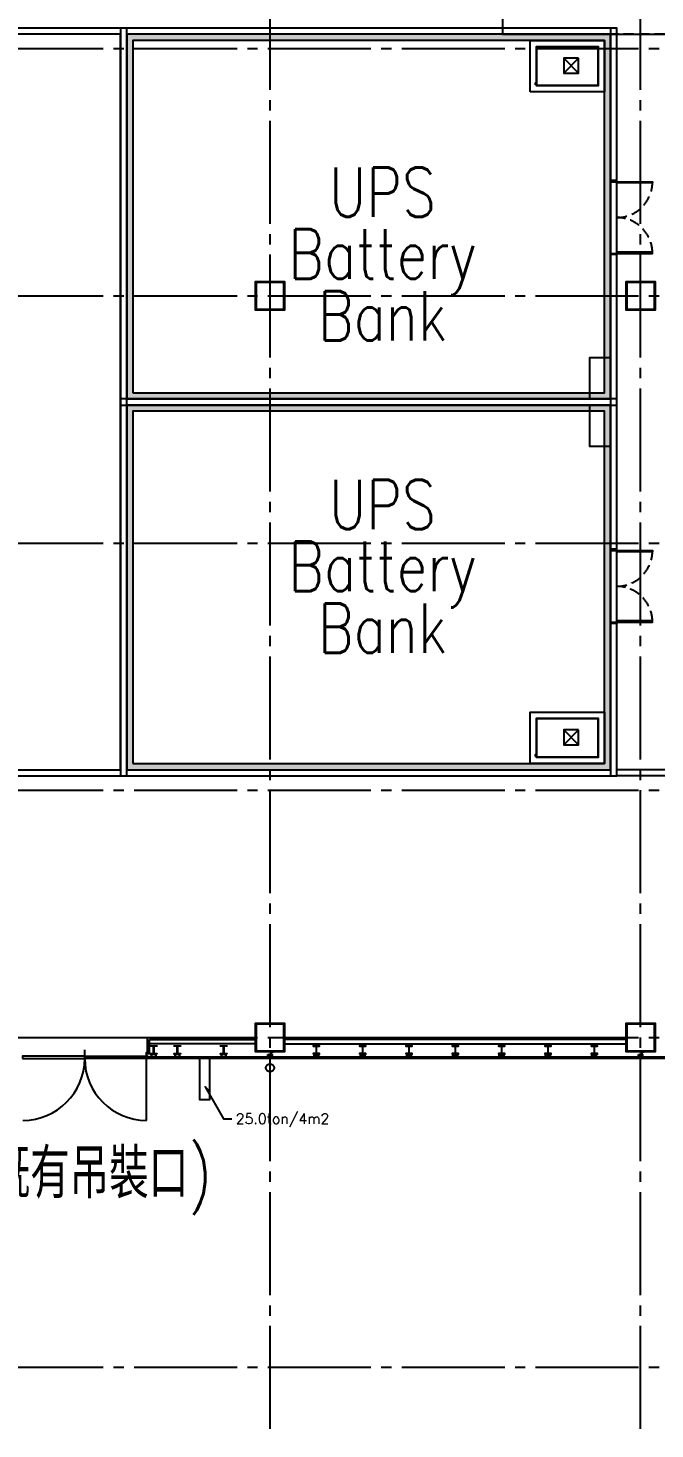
# Model space of a CAD drawing. Header units: millimetres. Extents: x -48783 to 29932, y 8989 to 23940.
# Drawn here: x 16512 to 18035, y 10600 to 14000 of the extents above; entities that cross this region are included whole.
import ezdxf
from ezdxf.enums import TextEntityAlignment as Align

# ---------------------------------------------------------------- set-up
doc = ezdxf.new("R2010")
doc.units = ezdxf.units.MM
doc.header["$LTSCALE"] = 100
doc.linetypes.add('X-N-FAB-L20$0$COL-CEN-LIN', pattern=[3.25, 2.5, -0.25, 0.25, -0.25])
doc.linetypes.add('X-N-FAB-L20$0$HIDDEN', pattern=[0.375, 0.25, -0.125])
for name, color, linetype in [('0-XREF', 7, 'Continuous'), ('X-N-FAB-L20$0$08', 8, 'Continuous'), ('X-N-FAB-L20$0$200K新增範圍', 8, 'Continuous'), ('X-N-FAB-L20$0$A-WALL-IN', 8, 'Continuous'), ('X-N-FAB-L20$0$BLOCK', 8, 'Continuous'), ('X-N-FAB-L20$0$CCL', 8, 'X-N-FAB-L20$0$COL-CEN-LIN'), ('X-N-FAB-L20$0$COL-S', 8, 'Continuous'), ('X-N-FAB-L20$0$DOOR', 8, 'Continuous'), ('X-N-FAB-L20$0$DOORSILL', 8, 'Continuous'), ('X-N-FAB-L20$0$DRAIN', 8, 'Continuous'), ('X-N-FAB-L20$0$TXT-CODE', 8, 'Continuous'), ('X-N-FAB-L20$0$WALL-P', 8, 'Continuous')]:
    doc.layers.add(name, color=color, linetype=linetype)
doc.styles.add('X-N-FAB-L20$0$CHINA', font='simplex.shx', dxfattribs={"width": 0.75, "bigfont": 'chineset.shx'})
doc.styles.add('X-N-FAB-L20$0$ROMS', font='ROMANS.shx', dxfattribs={"bigfont": 'bigfont.shx'})

# ---------------------------------------------------------------- blocks, each defined once
blk = doc.blocks.new('X-N-FAB-L20$0$A$Cc7bb84f0')
at = {"layer": 'X-N-FAB-L20$0$COL-S'}
for points in [[(0, 70), (70, 70), (70, 0), (0, 0)], [(2, 68), (68, 68), (68, 2), (2, 2)]]:
    blk.add_lwpolyline(points, close=True, dxfattribs=at)
blk = doc.blocks.new('X-N-FAB-L20$0$A$C20c95bda')
at = {"layer": 'X-N-FAB-L20$0$CCL'}
for p, q in [((18120, 0), (18120, 9160)), ((19020, 0), (19020, 9160)), ((240, 3350), (28330, 3350)), ((240, 2750), (28330, 2750)), ((240, 2150), (28330, 2150)), ((240, 1550), (28330, 1550)), ((240, 950), (28330, 950)), ((240, 150), (28330, 150))]:
    blk.add_line(p, q, dxfattribs=at)
at = {"layer": 'X-N-FAB-L20$0$200K新增範圍'}
for p in [(18085, 2715), (18985, 2715), (18085, 915), (18985, 915)]:
    blk.add_blockref('X-N-FAB-L20$0$A$Cc7bb84f0', p, dxfattribs=at)
blk = doc.blocks.new('X-N-FAB-L20$0$A$C1d07c4d4')
blk.add_circle((17817.4, 851.4), 10)
at = {"layer": 'X-N-FAB-L20$0$08'}
for p, q in [((17214.9, 925), (17519.9, 925)), ((17852.4, 925), (18682.4, 925))]:
    blk.add_line(p, q, dxfattribs=at)
for points in [[(17782.4, 2690), (17782.4, 2760), (17852.4, 2760), (17852.4, 2690)], [(17784.4, 2692), (17784.4, 2758), (17850.4, 2758), (17850.4, 2692)], [(18682.4, 2690), (18682.4, 2760), (18752.4, 2760), (18752.4, 2690)], [(18684.4, 2692), (18684.4, 2758), (18750.4, 2758), (18750.4, 2692)], [(17782.4, 890), (17782.4, 960), (17852.4, 960), (17852.4, 890)], [(17784.4, 892), (17784.4, 958), (17850.4, 958), (17850.4, 892)], [(18682.4, 890), (18682.4, 960), (18752.4, 960), (18752.4, 890)], [(18684.4, 892), (18684.4, 958), (18750.4, 958), (18750.4, 892)]]:
    blk.add_lwpolyline(points, close=True, dxfattribs=at)
blk.add_lwpolyline([(17670.2, 794.8), (17659.6, 805.4), (17704.3, 728), (17724.3, 728)], dxfattribs=at)
at = {"layer": 'X-N-FAB-L20$0$DOOR'}
for p, q in [((17367.4, 865), (17367.4, 895)), ((17519.9, 886), (17524.9, 886)), ((17517.4, 724), (17517.4, 874))]:
    blk.add_line(p, q, dxfattribs=at)
blk.add_lwpolyline([(17521.9, 876.5), (17521.9, 874), (17519.4, 874), (17519.4, 880.5), (17517.4, 880.5), (17517.4, 889), (17519.9, 889), (17519.9, 886.5)], dxfattribs=at)
for points in [[(17215.9, 874), (17367.4, 874), (17367.4, 880), (17215.9, 880)], [(17518.9, 874), (17367.4, 874), (17367.4, 880), (17518.9, 880)]]:
    blk.add_lwpolyline(points, close=True, dxfattribs=at)
for centre, start, end in [((17217.4, 874), 270, 0), ((17517.4, 874), 180, 270)]:
    blk.add_arc(centre, 150, start, end, dxfattribs=at)
at = {"layer": 'X-N-FAB-L20$0$WALL-P'}
for p, q in [((17519.9, 925), (17782.4, 925)), ((17519.9, 886), (17519.9, 925)), ((17524.9, 886), (17524.9, 920)), ((17524.9, 920), (17782.4, 920)), ((18682.4, 920), (17852.4, 920)), ((17782.4, 910), (17524.9, 910)), ((17852.4, 910), (18682.4, 910)), ((17521.9, 875), (19592.4, 875)), ((17523.9, 875), (17523.9, 878.5)), ((17523.9, 878.5), (19592.4, 878.5))]:
    blk.add_line(p, q, dxfattribs=at)
for points in [[(17542.4, 885), (17527.4, 885), (17527.4, 885.9), (17534.6, 885.9), (17534.6, 904.1), (17527.4, 904.1), (17527.4, 905), (17542.4, 905), (17542.4, 904.1), (17535.2, 904.1), (17535.2, 885.9), (17542.4, 885.9)], [(17529.3, 880), (17529.3, 885), (17534.3, 885), (17534.3, 884.4), (17529.9, 884.4), (17529.9, 880)], [(17540.5, 880), (17540.5, 885), (17535.5, 885), (17535.5, 884.4), (17539.9, 884.4), (17539.9, 880)], [(17599.9, 885), (17584.9, 885), (17584.9, 885.9), (17592.1, 885.9), (17592.1, 904.1), (17584.9, 904.1), (17584.9, 905), (17599.9, 905), (17599.9, 904.1), (17592.7, 904.1), (17592.7, 885.9), (17599.9, 885.9)], [(17586.8, 880), (17586.8, 885), (17591.8, 885), (17591.8, 884.4), (17587.4, 884.4), (17587.4, 880)], [(17598, 880), (17598, 885), (17593, 885), (17593, 884.4), (17597.4, 884.4), (17597.4, 880)], [(17712.4, 885), (17697.4, 885), (17697.4, 885.9), (17704.6, 885.9), (17704.6, 904.1), (17697.4, 904.1), (17697.4, 905), (17712.4, 905), (17712.4, 904.1), (17705.2, 904.1), (17705.2, 885.9), (17712.4, 885.9)], [(17699.3, 880), (17699.3, 885), (17704.3, 885), (17704.3, 884.4), (17699.9, 884.4), (17699.9, 880)], [(17710.5, 880), (17710.5, 885), (17705.5, 885), (17705.5, 884.4), (17709.9, 884.4), (17709.9, 880)], [(17814.9, 883.5), (17819.9, 883.5), (17819.9, 888.5), (17819.3, 888.5), (17819.3, 884.1), (17814.9, 884.1)], [(17819.9, 885), (17819.9, 890), (17824.9, 890), (17824.9, 889.4), (17820.5, 889.4), (17820.5, 885)], [(17922.4, 885), (17937.4, 885), (17937.4, 885.9), (17930.2, 885.9), (17930.2, 904.1), (17937.4, 904.1), (17937.4, 905), (17922.4, 905), (17922.4, 904.1), (17929.6, 904.1), (17929.6, 885.9), (17922.4, 885.9)], [(17924.3, 880), (17924.3, 885), (17929.3, 885), (17929.3, 884.4), (17924.9, 884.4), (17924.9, 880)], [(17935.5, 880), (17935.5, 885), (17930.5, 885), (17930.5, 884.4), (17934.9, 884.4), (17934.9, 880)], [(18034.9, 885), (18049.9, 885), (18049.9, 885.9), (18042.7, 885.9), (18042.7, 904.1), (18049.9, 904.1), (18049.9, 905), (18034.9, 905), (18034.9, 904.1), (18042.1, 904.1), (18042.1, 885.9), (18034.9, 885.9)], [(18036.8, 880), (18036.8, 885), (18041.8, 885), (18041.8, 884.4), (18037.4, 884.4), (18037.4, 880)], [(18048, 880), (18048, 885), (18043, 885), (18043, 884.4), (18047.4, 884.4), (18047.4, 880)], [(18147.4, 885), (18162.4, 885), (18162.4, 885.9), (18155.2, 885.9), (18155.2, 904.1), (18162.4, 904.1), (18162.4, 905), (18147.4, 905), (18147.4, 904.1), (18154.6, 904.1), (18154.6, 885.9), (18147.4, 885.9)], [(18149.3, 880), (18149.3, 885), (18154.3, 885), (18154.3, 884.4), (18149.9, 884.4), (18149.9, 880)], [(18160.5, 880), (18160.5, 885), (18155.5, 885), (18155.5, 884.4), (18159.9, 884.4), (18159.9, 880)], [(18259.9, 885), (18274.9, 885), (18274.9, 885.9), (18267.7, 885.9), (18267.7, 904.1), (18274.9, 904.1), (18274.9, 905), (18259.9, 905), (18259.9, 904.1), (18267.1, 904.1), (18267.1, 885.9), (18259.9, 885.9)], [(18261.8, 880), (18261.8, 885), (18266.8, 885), (18266.8, 884.4), (18262.4, 884.4), (18262.4, 880)], [(18273, 880), (18273, 885), (18268, 885), (18268, 884.4), (18272.4, 884.4), (18272.4, 880)], [(18372.4, 885), (18387.4, 885), (18387.4, 885.9), (18380.2, 885.9), (18380.2, 904.1), (18387.4, 904.1), (18387.4, 905), (18372.4, 905), (18372.4, 904.1), (18379.6, 904.1), (18379.6, 885.9), (18372.4, 885.9)], [(18374.3, 880), (18374.3, 885), (18379.3, 885), (18379.3, 884.4), (18374.9, 884.4), (18374.9, 880)], [(18385.5, 880), (18385.5, 885), (18380.5, 885), (18380.5, 884.4), (18384.9, 884.4), (18384.9, 880)], [(18484.9, 885), (18499.9, 885), (18499.9, 885.9), (18492.7, 885.9), (18492.7, 904.1), (18499.9, 904.1), (18499.9, 905), (18484.9, 905), (18484.9, 904.1), (18492.1, 904.1), (18492.1, 885.9), (18484.9, 885.9)], [(18486.8, 880), (18486.8, 885), (18491.8, 885), (18491.8, 884.4), (18487.4, 884.4), (18487.4, 880)], [(18498, 880), (18498, 885), (18493, 885), (18493, 884.4), (18497.4, 884.4), (18497.4, 880)], [(18597.4, 885), (18612.4, 885), (18612.4, 885.9), (18605.2, 885.9), (18605.2, 904.1), (18612.4, 904.1), (18612.4, 905), (18597.4, 905), (18597.4, 904.1), (18604.6, 904.1), (18604.6, 885.9), (18597.4, 885.9)], [(18599.3, 880), (18599.3, 885), (18604.3, 885), (18604.3, 884.4), (18599.9, 884.4), (18599.9, 880)], [(18610.5, 880), (18610.5, 885), (18605.5, 885), (18605.5, 884.4), (18609.9, 884.4), (18609.9, 880)], [(18714.9, 883.5), (18719.9, 883.5), (18719.9, 888.5), (18719.3, 888.5), (18719.3, 884.1), (18714.9, 884.1)], [(18719.9, 885), (18719.9, 890), (18724.9, 890), (18724.9, 889.4), (18720.5, 889.4), (18720.5, 885)], [(17539.9, 883.5), (17529.9, 883.5), (17529.9, 878.5), (17539.9, 878.5)], [(17597.4, 883.5), (17587.4, 883.5), (17587.4, 878.5), (17597.4, 878.5)], [(17646.2, 875), (17646.2, 775), (17671.2, 775), (17671.2, 875)], [(17709.9, 883.5), (17699.9, 883.5), (17699.9, 878.5), (17709.9, 878.5)], [(17812.4, 883.5), (17822.4, 883.5), (17822.4, 878.5), (17812.4, 878.5)], [(17816.4, 875), (17818.4, 875), (17818.4, 878.5), (17816.4, 878.5)], [(17924.9, 883.5), (17934.9, 883.5), (17934.9, 878.5), (17924.9, 878.5)], [(18037.4, 883.5), (18047.4, 883.5), (18047.4, 878.5), (18037.4, 878.5)], [(18149.9, 883.5), (18159.9, 883.5), (18159.9, 878.5), (18149.9, 878.5)], [(18262.4, 883.5), (18272.4, 883.5), (18272.4, 878.5), (18262.4, 878.5)], [(18374.9, 883.5), (18384.9, 883.5), (18384.9, 878.5), (18374.9, 878.5)], [(18487.4, 883.5), (18497.4, 883.5), (18497.4, 878.5), (18487.4, 878.5)], [(18599.9, 883.5), (18609.9, 883.5), (18609.9, 878.5), (18599.9, 878.5)], [(18712.4, 883.5), (18722.4, 883.5), (18722.4, 878.5), (18712.4, 878.5)], [(18716.4, 875), (18718.4, 875), (18718.4, 878.5), (18716.4, 878.5)]]:
    blk.add_lwpolyline(points, close=True, dxfattribs=at)
for points in [[(17521.9, 876.5), (17523.9, 878.5), (17521.9, 878.5), (17521.9, 876.5), (17523.9, 876.5), (17523.9, 878.5)], [(17813.7, 874.8), (17816.7, 874.8), (17816.7, 876.4), (17818.2, 876.4), (17818.2, 874.8), (17821.2, 874.8)], [(18713.7, 874.8), (18716.7, 874.8), (18716.7, 876.4), (18718.2, 876.4), (18718.2, 874.8), (18721.2, 874.8)]]:
    blk.add_lwpolyline(points, dxfattribs=at)
blk.add_lwpolyline([(17521.9, 875), (17521.9, 876.5), (17523.9, 876.5), (17523.9, 875, 0.294457)], format="xyb", close=True, dxfattribs=at)
at = {"layer": 'X-N-FAB-L20$0$08', "style": 'X-N-FAB-L20$0$ROMS'}
blk.add_text('25.0ton/4m2', height=25, dxfattribs=at).set_placement((17734.3, 728), align=Align.MIDDLE_LEFT)
blk = doc.blocks.new('X-N-FAB-L20$0$A$C8dd265d6')
at = {"layer": 'X-N-FAB-L20$0$08'}
for p, q in [((104.8, 167), (104.8, 165.6)), ((43.3, 62.5), (79.3, 98.5)), ((43.3, 98.5), (79.3, 62.5))]:
    blk.add_line(p, q, dxfattribs=at)
for points in [[(125, 180), (0, 180), (0, 0), (125, 0)], [(110, 165), (15, 165), (15, 15), (110, 15)], [(109.2, 164.3), (15.7, 164.3), (15.7, 15.7), (109.2, 15.7)], [(43.3, 62.5), (43.3, 98.5), (79.3, 98.5), (79.3, 62.5)]]:
    blk.add_lwpolyline(points, close=True, dxfattribs=at)
for points in [[(101.7, 165), (101.7, 165.6), (109.2, 165.6), (109.2, 165)], [(108, 167), (103, 167), (103, 165.6)], [(108, 167), (108, 165.6)]]:
    blk.add_lwpolyline(points, dxfattribs=at)
blk = doc.blocks.new('X-N-FAB-L20$0$A$C79fe719f')
at = {"layer": 'X-N-FAB-L20$0$08'}
h = blk.add_hatch(dxfattribs=at)
h.set_pattern_fill('ANGLE', color=256)
h.set_pattern_definition([(0, (-13916.41, -11787.88), (0, 6.985), [5.08, -1.905]), (90, (-13916.41, -11787.88), (-6.985, 4e-16), [5.08, -1.905])])
h.paths.add_polyline_path([(16382.5, 2197.1), (15207.5, 2197.1), (15207.5, 1312.1), (16382.5, 1312.1)])
h.paths.add_polyline_path([(15222.5, 1327.1), (15222.5, 2182.1), (16367.5, 2182.1), (16367.5, 1327.1)], flags=16)
h.paths.add_polyline_path([(15412.5, 1397.1), (15307.5, 1397.1), (15307.5, 1457.1), (15307.5, 1517.1), (15307.5, 1577.1), (15307.5, 1637.1), (15412.5, 1637.1), (15412.5, 1577.1), (15412.5, 1517.1), (15412.5, 1457.1)], flags=0)
h.paths.add_polyline_path([(15383.7, 1427.7), (15356.7, 1427.7), (15331.2, 1427.7), (15331.2, 1458.3), (15356.7, 1458.3), (15356.7, 1490.7), (15383.7, 1490.7)], flags=0)
h.paths.add_polyline_path([(15383.7, 1547.7), (15356.7, 1547.7), (15331.2, 1547.7), (15331.2, 1578.3), (15356.7, 1578.3), (15356.7, 1610.7), (15383.7, 1610.7)], flags=0)
h.paths.add_polyline_path([(16382.5, 1297.1), (15207.5, 1297.1), (15207.5, 412.1), (16382.5, 412.1)])
h.paths.add_polyline_path([(16367.5, 1282.1), (16367.5, 427.1), (15222.5, 427.1), (15222.5, 1282.1)], flags=16)
h.paths.add_polyline_path([(15412.5, 1212.1), (15412.5, 1152.1), (15412.5, 1092.1), (15312.5, 1092.1), (15307.5, 1092.1), (15307.5, 1152.1), (15307.5, 1212.1)], flags=0)
h.paths.add_polyline_path([(15383.7, 1190.6), (15383.7, 1109.6), (15356.7, 1109.6), (15356.7, 1142), (15331.2, 1142), (15331.2, 1190.6), (15358.2, 1190.6)], flags=0)
h.paths.add_polyline_path([(15331.2, 1427.7), (15331.2, 1458.3), (15358.2, 1458.3), (15358.2, 1427.7)], flags=0)
h.paths.add_polyline_path([(15356.7, 1427.7), (15356.7, 1490.7), (15383.7, 1490.7), (15383.7, 1427.7)], flags=0)
h.paths.add_polyline_path([(15331.2, 1547.7), (15331.2, 1578.3), (15358.2, 1578.3), (15358.2, 1547.7)], flags=0)
h.paths.add_polyline_path([(15356.7, 1547.7), (15356.7, 1610.7), (15383.7, 1610.7), (15383.7, 1547.7)], flags=0)
h.paths.add_polyline_path([(15331.2, 1190.6), (15331.2, 1142), (15358.2, 1142), (15358.2, 1190.6)], flags=0)
h.paths.add_polyline_path([(15356.7, 1190.6), (15356.7, 1109.6), (15383.7, 1109.6), (15383.7, 1190.6)], flags=0)
for points in [[(16382.5, 1412.1), (16382.5, 1312.1), (16332.5, 1312.1), (16332.5, 1412.1)], [(16382.5, 1296.8), (16382.5, 1196.8), (16332.5, 1196.8), (16332.5, 1296.8)]]:
    blk.add_lwpolyline(points, close=True, dxfattribs=at)
at = {"layer": 'X-N-FAB-L20$0$DRAIN'}
for points in [[(15222.5, 1327.1), (16367.5, 1327.1), (16367.5, 2182.1), (15222.5, 2182.1)], [(15207.5, 412.1), (16382.5, 412.1), (16382.5, 1297.1), (15207.5, 1297.1)], [(15222.5, 427.1), (16367.5, 427.1), (16367.5, 1282.1), (15222.5, 1282.1)]]:
    blk.add_lwpolyline(points, close=True, dxfattribs=at)
at = {"layer": 'X-N-FAB-L20$0$WALL-P'}
for points in [[(13901.5, 397.1), (15207.5, 397.1), (15207.5, 2212.1), (13901.5, 2212.1)], [(15192.5, 1297.1), (16397.5, 1297.1), (16397.5, 2212.1), (15192.5, 2212.1)], [(16382.5, 1297.1), (16397.5, 1297.1), (16397.5, 2212.1), (16382.5, 2212.1)], [(13916.5, 412.1), (15192.5, 412.1), (15192.5, 2197.1), (13916.5, 2197.1)], [(15207.5, 1312.1), (16382.5, 1312.1), (16382.5, 2197.1), (15207.5, 2197.1)], [(15192.5, 397.1), (16397.5, 397.1), (16397.5, 1312.1), (15192.5, 1312.1)], [(16382.5, 397.1), (16397.5, 397.1), (16397.5, 1312.1), (16382.5, 1312.1)]]:
    blk.add_lwpolyline(points, close=True, dxfattribs=at)
for points in [[(17355.5, 1527.1), (17355.5, 397.1), (16397.5, 397.1)], [(17340.5, 1527.1), (17340.5, 412.1), (16397.5, 412.1)]]:
    blk.add_lwpolyline(points, dxfattribs=at)
at = {"color": 1, "ltscale": 1000, "xscale": -1.000000000000004, "rotation": 90}
for p in [(16367.5, 2182.1), (16367.5, 552.1)]:
    blk.add_blockref('X-N-FAB-L20$0$A$C8dd265d6', p, dxfattribs=at)
blk = doc.blocks.new('*U148')
at = {"layer": 'X-N-FAB-L20$0$DOOR', "linetype": 'Continuous'}
for points in [[(6, 15), (3, 15), (3, 102), (6, 102)], [(174, 15), (177, 15), (177, 102), (174, 102)], [(0, 15), (0, 0), (3, 0), (3, 15)], [(180, 15), (180, 0), (177, 0), (177, 15)]]:
    blk.add_lwpolyline(points, close=True, dxfattribs=at)
at = {"layer": 'X-N-FAB-L20$0$DOOR', "linetype": 'X-N-FAB-L20$0$HIDDEN'}
for centre, start, end in [((3, 15), 0, 88.0239), ((177, 15), 91.9761, 180)]:
    blk.add_arc(centre, 87, start, end, dxfattribs=at)
at = {"layer": 'X-N-FAB-L20$0$DOORSILL', "linetype": 'Continuous'}
for p, q in [((177, 15), (3, 15)), ((3, 0), (177, 0))]:
    blk.add_line(p, q, dxfattribs=at)
blk = doc.blocks.new('X-N-FAB-L20')
at = {"layer": 'X-N-FAB-L20$0$A-WALL-IN', "linetype": 'X-N-FAB-L20$0$HIDDEN'}
blk.add_lwpolyline([(20758.7, 14975.7), (20758.7, 13985), (17665, 13985)], dxfattribs=at)
at = {"layer": 'X-N-FAB-L20$0$A-WALL-IN'}
blk.add_lwpolyline([(17666.5, 14729), (17665, 13985), (20758.7, 13985), (20758.7, 14975.7)], dxfattribs=at)
for name, p in [('X-N-FAB-L20$0$A$C1d07c4d4', (-717.4, 10625)), ('X-N-FAB-L20$0$A$C79fe719f', (1544.5, 11787.9))]:
    blk.add_blockref(name, p)
at = {"layer": 'X-N-FAB-L20$0$BLOCK'}
blk.add_blockref('X-N-FAB-L20$0$A$C20c95bda', (-1020, 10600), dxfattribs=at)
at = {"layer": 'X-N-FAB-L20$0$DOOR', "rotation": 270}
for p in [(17927, 13630), (17927, 12735)]:
    blk.add_blockref('*U148', p, dxfattribs=at)
at = {"layer": 'X-N-FAB-L20$0$TXT-CODE', "style": 'X-N-FAB-L20$0$CHINA', "width": 0.8}
for s, p in [('UPS', (17373.1, 13601.5)), ('Battery', (17373.1, 13451.5)), ('Bank', (17373.1, 13301.5)), ('UPS', (17373.1, 12843.6)), ('Battery', (17373.1, 12693.6)), ('Bank', (17373.1, 12543.6)), ('(既有吊裝口)', (16661.5, 11220))]:
    blk.add_text(s, height=120, dxfattribs=at).set_placement(p, align=Align.MIDDLE_CENTER)

msp = doc.modelspace()

# ---------------------------------------------------------------- block references
at = {"layer": '0-XREF'}
msp.add_blockref('X-N-FAB-L20', (0, 0), dxfattribs=at)

doc.saveas('drawing.dxf')
